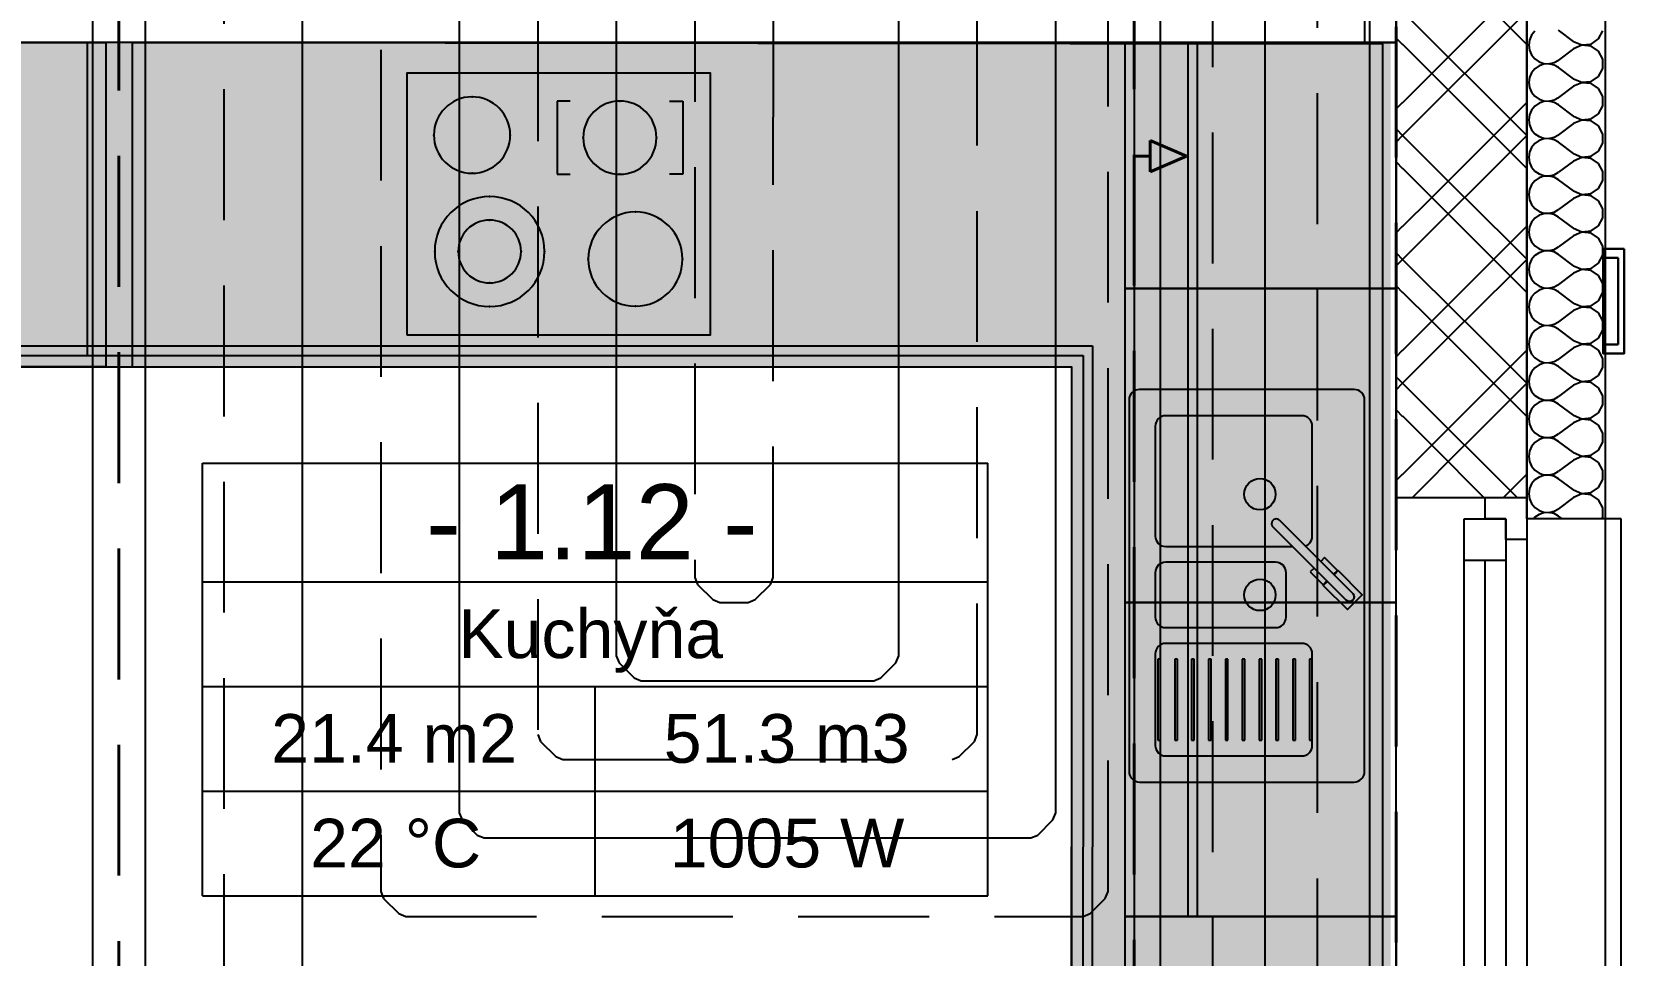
# Model space of a CAD drawing. Header units: millimetres. Extents: x 1046 to 74297, y -4150 to 54562.
# Drawn here: x 24183 to 27226, y 11631 to 13395 of the extents above; entities that cross this region are included whole.
import ezdxf

# ---------------------------------------------------------------- set-up
doc = ezdxf.new("R2010")
doc.units = ezdxf.units.MM
doc.set_wipeout_variables(frame=1)
doc.linetypes.add('DASH', pattern=[75, 50, -25])
for name, color, linetype in [('1__NP___MIESTNOSTIUK', 7, 'Continuous'), ('Interiér - nábytok', 252, 'Continuous'), ('Konstrukce – Dělicí čáry vrstev', 252, 'Continuous'), ('Konštrukcie - vodorovné nosné', 252, 'Continuous'), ('Konštrukcie - zvislé nosné', 252, 'Continuous'), ('OKRAJOV__DILAT_CIA_PDL', 2, 'Continuous'), ('OKRAJOV__Z_NY_', 7, 'Continuous'), ('Otvory – Okna', 252, 'Continuous'), ('PODLAHOVKA', 7, 'Continuous'), ('vyk-vratka-ZARIADENIE', 7, 'Continuous'), ('Výplně - Povrchové', 252, 'Continuous'), ('Výplně – Řezové', 252, 'Continuous'), ('Z_NY_ZN__EN_CH_V_KONOV', 7, 'Continuous')]:
    doc.layers.add(name, color=color, linetype=linetype)
doc.styles.add('ARIAL', font='arial.ttf')

# ---------------------------------------------------------------- blocks, each defined once
blk = doc.blocks.new('Deska_26_1', base_point=(43748, 187047))
at = {"layer": 'Konštrukcie - vodorovné nosné', "flags": 128}
blk.add_lwpolyline([(43748, 187047), (43748, 566047), (561248, 566047), (561248, 1028547), (831248, 1028547), (831248, 137047), (623748, 137047), (623748, 187047), (507824, 187047)], close=True, dxfattribs=at)
blk = doc.blocks.new('Spodní skříňka rohová L 27[29]_1', base_point=(818748, 566047))
at = {"ltscale": 5908580.963316735}
blk.add_wipeout([(753748, 566047), (818748, 566047), (818748, 612695), (787748, 612695), (787748, 597047), (753748, 597047)], dxfattribs=at).dxf.layer = 'Výplně - Povrchové'
at = {"layer": 'Interiér - nábytok'}
for p, q in [((787748, 597047), (787748, 612695)), ((788848, 595947), (788848, 612695)), ((789748, 595047), (789748, 612695)), ((818748, 612695), (818748, 566047)), ((818748, 612695), (818748, 566047)), ((753748, 597047), (787748, 597047)), ((753748, 595947), (788848, 595947)), ((753748, 595047), (789748, 595047)), ((818748, 566047), (753748, 566047)), ((818748, 566047), (753748, 566047))]:
    blk.add_line(p, q, dxfattribs=at)
blk = doc.blocks.new('Spodní skříňka rohová L 27[31]_1', base_point=(818748, 689547))
at = {"ltscale": 6140256.505397601}
blk.add_wipeout([(753748, 689547), (753748, 658547), (787748, 658547), (787748, 612695), (818748, 612695), (818748, 689547)], dxfattribs=at).dxf.layer = 'Výplně - Povrchové'
at = {"layer": 'Interiér - nábytok'}
for p, q in [((818748, 689547), (753748, 689547)), ((818748, 689547), (753748, 689547)), ((818748, 612695), (818748, 689547)), ((818748, 612695), (818748, 689547)), ((753748, 660547), (789748, 660547)), ((789748, 660547), (789748, 612695)), ((753748, 659647), (788848, 659647)), ((788848, 659647), (788848, 612695)), ((753748, 658547), (787748, 658547)), ((787748, 658547), (787748, 612695))]:
    blk.add_line(p, q, dxfattribs=at)
at = {"ltscale": 20533347.13569839}
blk.add_wipeout([(793248, 655385), (793248, 619885), (793248, 619885), (793541, 619178), (794248, 618885), (794248, 618885), (814748, 618885), (814748, 618885), (815455, 619178), (815748, 619885), (815748, 619885), (815748, 655385), (815748, 655385), (815455, 656092), (814748, 656385), (814748, 656385), (794248, 656385), (794248, 656385), (793541, 656092)], dxfattribs=at).dxf.layer = 'Výplně - Povrchové'
at = {"layer": 'Interiér - nábytok'}
for p, q in [((795748, 652885), (795748, 642385)), ((809748, 653885), (796748, 653885)), ((810748, 642385), (810748, 652885)), ((796748, 641385), (809748, 641385)), ((795748, 638885), (795748, 634635)), ((807248, 639885), (796748, 639885)), ((808248, 634635), (808248, 638885)), ((796748, 633635), (807248, 633635)), ((809748, 632135), (796748, 632135)), ((795748, 631135), (795748, 622385)), ((795998, 630635), (795998, 622885)), ((796248, 630635), (795998, 630635)), ((796248, 622885), (796248, 630635)), ((797609, 630635), (797609, 622885)), ((797859, 630635), (797609, 630635)), ((797859, 622885), (797859, 630635)), ((799220, 630635), (799220, 622885)), ((799470, 630635), (799220, 630635)), ((799470, 622885), (799470, 630635)), ((800831, 630635), (800831, 622885)), ((801081, 630635), (800831, 630635)), ((801081, 622885), (801081, 630635)), ((802443, 630635), (802443, 622885)), ((802693, 630635), (802443, 630635)), ((802693, 622885), (802693, 630635)), ((804054, 630635), (804054, 622885)), ((804304, 630635), (804054, 630635)), ((804304, 622885), (804304, 630635)), ((805665, 630635), (805665, 622885)), ((805915, 630635), (805665, 630635)), ((805915, 622885), (805915, 630635)), ((807276, 630635), (807276, 622885)), ((807526, 630635), (807276, 630635)), ((807526, 622885), (807526, 630635)), ((808887, 630635), (808887, 622885)), ((809137, 630635), (808887, 630635)), ((809137, 622885), (809137, 630635)), ((810498, 630635), (810498, 622885)), ((810748, 630635), (810498, 630635)), ((810748, 622385), (810748, 631135)), ((810748, 622885), (810748, 630635)), ((795998, 622885), (796248, 622885)), ((797609, 622885), (797859, 622885)), ((799220, 622885), (799470, 622885)), ((800831, 622885), (801081, 622885)), ((802443, 622885), (802693, 622885)), ((804054, 622885), (804304, 622885)), ((805665, 622885), (805915, 622885)), ((807276, 622885), (807526, 622885)), ((808887, 622885), (809137, 622885)), ((810498, 622885), (810748, 622885)), ((796748, 621385), (809748, 621385))]:
    blk.add_line(p, q, dxfattribs=at)
at = {"layer": 'Interiér - nábytok', "flags": 128}
blk.add_lwpolyline([(793248, 655385), (793248, 619885, 0.4142136), (794248, 618885), (814748, 618885, 0.4142136), (815748, 619885), (815748, 655385, 0.4142136), (814748, 656385), (794248, 656385, 0.4142136)], format="xyb", close=True, dxfattribs=at)
at = {"layer": 'Interiér - nábytok'}
for centre in [(805748, 646385), (805748, 636760)]:
    blk.add_circle(centre, 1500, dxfattribs=at)
for centre, start, end in [((796748, 652885), 90, 180), ((809748, 652885), 0, 90), ((796748, 642385), 180, 270), ((809748, 642385), 270, 0), ((796748, 638885), 90, 180), ((807248, 638885), 0, 90), ((796748, 634635), 180, 270), ((807248, 634635), 270, 0), ((796748, 631135), 90, 180), ((809748, 631135), 0, 90), ((796748, 622385), 180, 270), ((809748, 622385), 270, 0)]:
    blk.add_arc(centre, 1000, start, end, dxfattribs=at)
at = {"ltscale": 14462289.29230442}
blk.add_wipeout([(807630, 643889), (807630, 643889), (807312, 644020), (806994, 643887), (806863, 643569), (806996, 643251), (806996, 643251), (813991, 636256), (813991, 636256), (814309, 636124), (814627, 636256), (814759, 636574), (814627, 636892), (814627, 636892)], dxfattribs=at).dxf.layer = 'Výplně - Povrchové'
at = {"layer": 'Interiér - nábytok', "flags": 128}
blk.add_lwpolyline([(807630, 643889, 1), (806996, 643251), (813991, 636256, 1), (814627, 636892)], format="xyb", close=True, dxfattribs=at)
at = {"ltscale": 13435850.94529682}
blk.add_wipeout([(813212, 639083), (812824, 638695), (814627, 636892), (814627, 636892), (814759, 636574), (814627, 636256), (814309, 636124), (813991, 636256), (813991, 636256), (812187, 638059), (811800, 637671), (814098, 635373), (815510, 636785)], dxfattribs=at).dxf.layer = 'Výplně - Povrchové'
at = {"layer": 'Interiér - nábytok', "flags": 128}
blk.add_lwpolyline([(813212, 639083), (812824, 638695), (814627, 636892, -1), (813991, 636256), (812187, 638059), (811800, 637671), (814098, 635373), (815510, 636785)], format="xyb", close=True, dxfattribs=at)
at = {"ltscale": 4135576.744679859}
blk.add_wipeout([(811929, 640346), (811551, 639968), (812788, 638731), (813167, 639109)], dxfattribs=at).dxf.layer = 'Výplně - Povrchové'
at = {"layer": 'Interiér - nábytok', "flags": 128}
blk.add_lwpolyline([(811929, 640346), (811551, 639968), (812788, 638731), (813167, 639109)], close=True, dxfattribs=at)
at = {"ltscale": 4129877.801902298}
blk.add_wipeout([(810536, 638954), (811774, 637716), (812152, 638094), (810915, 639332)], dxfattribs=at).dxf.layer = 'Výplně - Povrchové'
at = {"layer": 'Interiér - nábytok', "flags": 128}
blk.add_lwpolyline([(810536, 638954), (811774, 637716), (812152, 638094), (810915, 639332)], close=True, dxfattribs=at)
blk = doc.blocks.new('Spodní skříňka 27[34]_1', base_point=(723748, 689547))
at = {"ltscale": 4000642.459871413}
blk.add_wipeout([(723748, 658547), (753748, 658547), (753748, 689547), (723748, 689547)], dxfattribs=at).dxf.layer = 'Výplně - Povrchové'
at = {"layer": 'Interiér - nábytok'}
for p, q in [((753748, 689547), (723748, 689547)), ((723748, 660547), (753748, 660547)), ((723748, 659647), (753748, 659647)), ((723748, 658547), (753748, 658547))]:
    blk.add_line(p, q, dxfattribs=at)
at = {"ltscale": 4000667.63934761}
blk.add_wipeout([(724248, 661595), (753248, 661595), (753248, 686595), (724248, 686595)], dxfattribs=at).dxf.layer = 'Výplně - Povrchové'
at = {"layer": 'Interiér - nábytok'}
for p, q in [((739856, 683945), (738606, 683945)), ((738606, 683945), (738606, 676945)), ((749356, 683945), (750606, 683945)), ((750606, 683945), (750606, 676945)), ((738606, 676945), (739856, 676945)), ((750606, 676945), (749356, 676945))]:
    blk.add_line(p, q, dxfattribs=at)
at = {"layer": 'Interiér - nábytok', "flags": 128}
blk.add_lwpolyline([(724248, 661595), (753248, 661595), (753248, 686595), (724248, 686595)], close=True, dxfattribs=at)
at = {"layer": 'Interiér - nábytok'}
for centre, radius, start, end in [((730483, 680695), 3650, 90, 180), ((730483, 680695), 3650, 0, 90), ((744606, 680445), 3500, 90, 180), ((744606, 680445), 3500, 0, 90), ((730483, 680695), 3650, 180, 270), ((730483, 680695), 3650, 270, 0), ((744606, 680445), 3500, 180, 270), ((744606, 680445), 3500, 270, 0), ((732165, 669570), 5250, 90, 180), ((732165, 669570), 5250, 0, 90), ((732165, 669570), 3000, 90, 180), ((732165, 669570), 3000, 0, 90), ((746085, 668845), 4500, 90, 180), ((746085, 668845), 4500, 0, 90), ((732165, 669570), 5250, 180, 270), ((732165, 669570), 3000, 180, 270), ((732165, 669570), 5250, 270, 0), ((732165, 669570), 3000, 270, 0), ((746085, 668845), 4500, 180, 270), ((746085, 668845), 4500, 270, 0)]:
    blk.add_arc(centre, radius, start, end, dxfattribs=at)
for p in [(730483, 684345), (744606, 683945), (726833, 680695), (734133, 680695), (741106, 680445), (748106, 680445), (730483, 677045), (744606, 676945), (732165, 674820), (732165, 672570), (746085, 673345), (726915, 669570), (729165, 669570), (735165, 669570), (737415, 669570), (741585, 668845), (750585, 668845), (732165, 666570), (732165, 664320), (746085, 664345)]:
    blk.add_point(p, dxfattribs=at)
blk = doc.blocks.new('Spodní skříňka 27[35]_1', base_point=(693748, 689547))
at = {"ltscale": 3912842.557576127}
blk.add_wipeout([(693748, 658547), (723748, 658547), (723748, 689547), (693748, 689547)], dxfattribs=at).dxf.layer = 'Výplně - Povrchové'
at = {"layer": 'Interiér - nábytok'}
for p, q in [((723748, 689547), (693748, 689547)), ((693748, 660547), (723748, 660547)), ((693748, 659647), (723748, 659647)), ((693748, 658547), (723748, 658547))]:
    blk.add_line(p, q, dxfattribs=at)
blk = doc.blocks.new('Spodní skříňka 27[36]_1', base_point=(663748, 689547))
at = {"ltscale": 3826791.532426904}
blk.add_wipeout([(663748, 658547), (693748, 658547), (693748, 689547), (663748, 689547)], dxfattribs=at).dxf.layer = 'Výplně - Povrchové'
at = {"layer": 'Interiér - nábytok'}
for p, q in [((693748, 689547), (663748, 689547)), ((663748, 689547), (663748, 659647)), ((693748, 689547), (663748, 689547)), ((693748, 659647), (693748, 689547)), ((663748, 660547), (693748, 660547)), ((663748, 659647), (693748, 659647)), ((663748, 658547), (693748, 658547))]:
    blk.add_line(p, q, dxfattribs=at)
blk = doc.blocks.new('Horní skříňka rohová L 27[37]_1', base_point=(818748, 566047))
at = {"ltscale": 5944741.695454629}
blk.add_wipeout([(818748, 606047), (798848, 606047), (798848, 585947), (778748, 585947), (778748, 566047), (818748, 566047)], dxfattribs=at).dxf.layer = 'Výplně - Povrchové'
at = {"layer": 'Interiér - nábytok'}
for p, q in [((799748, 606047), (799748, 585047)), ((799748, 585047), (778748, 585047))]:
    blk.add_line(p, q, dxfattribs=at)
at = {"layer": 'Interiér - nábytok', "flags": 128}
blk.add_lwpolyline([(818748, 606047), (798848, 606047), (798848, 585947), (778748, 585947), (778748, 566047), (818748, 566047)], close=True, dxfattribs=at)
blk = doc.blocks.new('Horní skříňka 27[40]_1', base_point=(818748, 636047))
at = {"layer": 'Interiér - nábytok'}
blk.add_line((799748, 636047), (799748, 606047), dxfattribs=at)
at = {"layer": 'Interiér - nábytok', "flags": 128}
blk.add_lwpolyline([(798848, 636047), (798848, 606047), (818748, 606047), (818748, 636047)], close=True, dxfattribs=at)
blk = doc.blocks.new('Horní skříňka 27[41]_1', base_point=(818748, 666047))
at = {"layer": 'Interiér - nábytok'}
blk.add_line((799748, 666047), (799748, 636047), dxfattribs=at)
at = {"layer": 'Interiér - nábytok', "flags": 128}
blk.add_lwpolyline([(798848, 666047), (798848, 636047), (818748, 636047), (818748, 666047)], close=True, dxfattribs=at)
blk = doc.blocks.new('Horní skříňka 27[42]_1', base_point=(818748, 689547))
at = {"layer": 'Interiér - nábytok'}
blk.add_line((799748, 689547), (799748, 666047), dxfattribs=at)
at = {"layer": 'Interiér - nábytok', "flags": 128}
blk.add_lwpolyline([(798848, 689547), (798848, 666047), (818748, 666047), (818748, 689547)], close=True, dxfattribs=at)
blk = doc.blocks.new('Horní skříňka rohová L 27[47]_1', base_point=(818748, 566047))
at = {"ltscale": 5942333.94657961}
blk.add_wipeout([(818748, 606047), (792848, 606047), (792848, 591947), (778748, 591947), (778748, 566047), (818748, 566047)], dxfattribs=at).dxf.layer = 'Výplně - Povrchové'
at = {"layer": 'Interiér - nábytok'}
for p, q in [((793748, 606047), (793748, 591047)), ((793748, 591047), (778748, 591047))]:
    blk.add_line(p, q, dxfattribs=at)
at = {"layer": 'Interiér - nábytok', "flags": 128}
blk.add_lwpolyline([(818748, 606047), (792848, 606047), (792848, 591947), (778748, 591947), (778748, 566047), (818748, 566047)], close=True, dxfattribs=at)
blk = doc.blocks.new('Horní skříňka 27[50]_1', base_point=(818748, 636047))
at = {"layer": 'Interiér - nábytok'}
blk.add_line((793748, 636047), (793748, 606047), dxfattribs=at)
at = {"layer": 'Interiér - nábytok', "flags": 128}
blk.add_lwpolyline([(792848, 636047), (792848, 606047), (818748, 606047), (818748, 636047)], close=True, dxfattribs=at)
blk = doc.blocks.new('Horní skříňka 27[51]_1', base_point=(818748, 666047))
at = {"layer": 'Interiér - nábytok'}
blk.add_line((793748, 666047), (793748, 636047), dxfattribs=at)
at = {"layer": 'Interiér - nábytok', "flags": 128}
blk.add_lwpolyline([(792848, 666047), (792848, 636047), (818748, 636047), (818748, 666047)], close=True, dxfattribs=at)
blk = doc.blocks.new('Horní skříňka 27[52]_1', base_point=(818748, 689547))
at = {"layer": 'Interiér - nábytok'}
blk.add_line((793748, 689547), (793748, 666047), dxfattribs=at)
at = {"layer": 'Interiér - nábytok', "flags": 128}
blk.add_lwpolyline([(792848, 689547), (792848, 666047), (818748, 666047), (818748, 689547)], close=True, dxfattribs=at)
blk = doc.blocks.new('Žaluzie 27[63]_1', base_point=(815748, 689547))
at = {"layer": 'Interiér - nábytok', "flags": 128}
blk.add_lwpolyline([(815748, 689547), (818748, 689547), (818748, 1016047), (815748, 1016047)], close=True, dxfattribs=at)
blk = doc.blocks.new('*X269')
at = {"layer": 'Výplně – Řezové'}
for p, q in [((832008, 690604), (831693, 690225)), ((835712, 689643), (834284, 690714)), ((838105, 689870), (838516, 690637)), ((831495, 689774), (831427, 689286)), ((831427, 689286), (831495, 688798)), ((831693, 690225), (831495, 689774)), ((835712, 689643), (836514, 689306)), ((836514, 689265), (835712, 688929)), ((836514, 689306), (837380, 689388)), ((837380, 689183), (836514, 689265)), ((837380, 689388), (838105, 689870)), ((838105, 688702), (837380, 689183)), ((831495, 688798), (831693, 688347)), ((831693, 688347), (832008, 687968)), ((832008, 687968), (832414, 687689)), ((832414, 687689), (832881, 687531)), ((832881, 687531), (833373, 687507)), ((833373, 687507), (833853, 687619)), ((833853, 687619), (834284, 687857)), ((835712, 688929), (834284, 687857)), ((838516, 687935), (838105, 688702)), ((838516, 687065), (838516, 687935)), ((831495, 686202), (831427, 685714)), ((831693, 686653), (831495, 686202)), ((832008, 687032), (831693, 686653)), ((832414, 687311), (832008, 687032)), ((832881, 687469), (832414, 687311)), ((833373, 687493), (832881, 687469)), ((833853, 687381), (833373, 687493)), ((834284, 687143), (833853, 687381)), ((835712, 686071), (834284, 687143)), ((835712, 686071), (836514, 685735)), ((837380, 685817), (838105, 686298)), ((838105, 686298), (838516, 687065)), ((831427, 685714), (831495, 685226)), ((831495, 685226), (831693, 684775)), ((831693, 684775), (832008, 684396)), ((835712, 685357), (834284, 684286)), ((836514, 685694), (835712, 685357)), ((836514, 685735), (837380, 685817)), ((837380, 685612), (836514, 685694)), ((838105, 685130), (837380, 685612)), ((838516, 684363), (838105, 685130)), ((831693, 683082), (831495, 682631)), ((832008, 683461), (831693, 683082)), ((832008, 684396), (832414, 684117)), ((832414, 683740), (832008, 683461)), ((832414, 684117), (832881, 683960)), ((832881, 683897), (832414, 683740)), ((832881, 683960), (833373, 683936)), ((833373, 683921), (832881, 683897)), ((833373, 683936), (833853, 684047)), ((833853, 683810), (833373, 683921)), ((833853, 684047), (834284, 684286)), ((834284, 683571), (833853, 683810)), ((835712, 682500), (834284, 683571)), ((838105, 682727), (838516, 683494)), ((838516, 683494), (838516, 684363)), ((831495, 682631), (831427, 682143)), ((831427, 682143), (831495, 681655)), ((831495, 681655), (831693, 681204)), ((835712, 681786), (834284, 680714)), ((835712, 682500), (836514, 682163)), ((836514, 682122), (835712, 681786)), ((836514, 682163), (837380, 682245)), ((837380, 682040), (836514, 682122)), ((837380, 682245), (838105, 682727)), ((838105, 681559), (837380, 682040)), ((838516, 680792), (838105, 681559)), ((831693, 681204), (832008, 680825)), ((832008, 680825), (832414, 680546)), ((832414, 680169), (832008, 679890)), ((832414, 680546), (832881, 680388)), ((832881, 680326), (832414, 680169)), ((832881, 680388), (833373, 680364)), ((833373, 680350), (832881, 680326)), ((833373, 680364), (833853, 680476)), ((833853, 680238), (833373, 680350)), ((833853, 680476), (834284, 680714)), ((834284, 680000), (833853, 680238)), ((835712, 678929), (834284, 680000)), ((838105, 679156), (838516, 679922)), ((838516, 679922), (838516, 680792)), ((831495, 679059), (831427, 678571)), ((831427, 678571), (831495, 678083)), ((831693, 679510), (831495, 679059)), ((832008, 679890), (831693, 679510)), ((835712, 678929), (836514, 678592)), ((836514, 678551), (835712, 678214)), ((836514, 678592), (837380, 678674)), ((837380, 678469), (836514, 678551)), ((837380, 678674), (838105, 679156)), ((838105, 677987), (837380, 678469)), ((831495, 678083), (831693, 677633)), ((831693, 677633), (832008, 677253)), ((832008, 677253), (832414, 676974)), ((832414, 676974), (832881, 676817)), ((833373, 676793), (833853, 676904)), ((833853, 676904), (834284, 677143)), ((835712, 678214), (834284, 677143)), ((838516, 677221), (838105, 677987)), ((838516, 676351), (838516, 677221)), ((831495, 675488), (831427, 675000)), ((831693, 675939), (831495, 675488)), ((832008, 676318), (831693, 675939)), ((832414, 676597), (832008, 676318)), ((832881, 676755), (832414, 676597)), ((832881, 676817), (833373, 676793)), ((833373, 676778), (832881, 676755)), ((833853, 676667), (833373, 676778)), ((834284, 676429), (833853, 676667)), ((835712, 675357), (834284, 676429)), ((835712, 675357), (836514, 675020)), ((837380, 675103), (838105, 675584)), ((838105, 675584), (838516, 676351)), ((831427, 675000), (831495, 674512)), ((831495, 674512), (831693, 674061)), ((831693, 674061), (832008, 673682)), ((835712, 674643), (834284, 673571)), ((836514, 674980), (835712, 674643)), ((836514, 675020), (837380, 675103)), ((837380, 674897), (836514, 674980)), ((838105, 674416), (837380, 674897)), ((838516, 673649), (838105, 674416)), ((831693, 672367), (831495, 671917)), ((832008, 672747), (831693, 672367)), ((832008, 673682), (832414, 673403)), ((832414, 673026), (832008, 672747)), ((832414, 673403), (832881, 673245)), ((832881, 673183), (832414, 673026)), ((832881, 673245), (833373, 673222)), ((833373, 673207), (832881, 673183)), ((833373, 673222), (833853, 673333)), ((833853, 673096), (833373, 673207)), ((833853, 673333), (834284, 673571)), ((834284, 672857), (833853, 673096)), ((835712, 671786), (834284, 672857)), ((838105, 672013), (838516, 672779)), ((838516, 672779), (838516, 673649)), ((831495, 671917), (831427, 671429)), ((831427, 671429), (831495, 670941)), ((831495, 670941), (831693, 670490)), ((835712, 671071), (834284, 670000)), ((835712, 671786), (836514, 671449)), ((836514, 671408), (835712, 671071)), ((836514, 671449), (837380, 671531)), ((837380, 671326), (836514, 671408)), ((837380, 671531), (838105, 672013)), ((838105, 670844), (837380, 671326)), ((838516, 670078), (838105, 670844)), ((831693, 670490), (832008, 670110)), ((832008, 670110), (832414, 669831)), ((832414, 669454), (832008, 669175)), ((832414, 669831), (832881, 669674)), ((832881, 669612), (832414, 669454)), ((832881, 669674), (833373, 669650)), ((833373, 669636), (832881, 669612)), ((833373, 669650), (833853, 669762)), ((833853, 669524), (833373, 669636)), ((833853, 669762), (834284, 670000)), ((834284, 669286), (833853, 669524)), ((835712, 668214), (834284, 669286)), ((838516, 669208), (838516, 670078)), ((831495, 668345), (831427, 667857)), ((831427, 667857), (831495, 667369)), ((831693, 668796), (831495, 668345)), ((832008, 669175), (831693, 668796)), ((835712, 668214), (836514, 667878)), ((836514, 667837), (835712, 667500)), ((836514, 667878), (837380, 667960)), ((837380, 667755), (836514, 667837)), ((837380, 667960), (838105, 668441)), ((838105, 667273), (837380, 667755)), ((838105, 668441), (838516, 669208)), ((831495, 667369), (831693, 666918)), ((831693, 666918), (832008, 666539)), ((832008, 666539), (832414, 666260)), ((832414, 666260), (832881, 666103)), ((833853, 666190), (834284, 666429)), ((835712, 667500), (834284, 666429)), ((838516, 666506), (838105, 667273)), ((838516, 665637), (838516, 666506)), ((831495, 664774), (831427, 664286)), ((831693, 665225), (831495, 664774)), ((832008, 665604), (831693, 665225)), ((832414, 665883), (832008, 665604)), ((832881, 666040), (832414, 665883)), ((832881, 666103), (833373, 666079)), ((833373, 666064), (832881, 666040)), ((833373, 666079), (833853, 666190)), ((833853, 665953), (833373, 666064)), ((834284, 665714), (833853, 665953)), ((835712, 664643), (834284, 665714)), ((837380, 664388), (838105, 664870)), ((838105, 664870), (838516, 665637)), ((831427, 664286), (831495, 663798)), ((831495, 663798), (831693, 663347)), ((831693, 663347), (832008, 662968)), ((835712, 663929), (834284, 662857)), ((835712, 664643), (836514, 664306)), ((836514, 664265), (835712, 663929)), ((836514, 664306), (837380, 664388)), ((837380, 664183), (836514, 664265)), ((838105, 663702), (837380, 664183)), ((838516, 662935), (838105, 663702)), ((832008, 662032), (831693, 661653)), ((832008, 662968), (832414, 662689)), ((832414, 662311), (832008, 662032)), ((832414, 662689), (832881, 662531)), ((832881, 662469), (832414, 662311)), ((832881, 662531), (833373, 662507)), ((833373, 662493), (832881, 662469)), ((833373, 662507), (833853, 662619)), ((833853, 662381), (833373, 662493)), ((833853, 662619), (834284, 662857)), ((834284, 662143), (833853, 662381)), ((835712, 661071), (834284, 662143)), ((838105, 661298), (838516, 662065)), ((838516, 662065), (838516, 662935)), ((831495, 661202), (831427, 660714)), ((831427, 660714), (831495, 660226)), ((831693, 661653), (831495, 661202)), ((831495, 660226), (831693, 659775)), ((835712, 660357), (834284, 659286)), ((835712, 661071), (836514, 660735)), ((836514, 660694), (835712, 660357)), ((836514, 660735), (837380, 660817)), ((837380, 660612), (836514, 660694)), ((837380, 660817), (838105, 661298)), ((838105, 660130), (837380, 660612)), ((831693, 659775), (832008, 659396)), ((832008, 659396), (832414, 659117)), ((832414, 658740), (832008, 658461)), ((832414, 659117), (832881, 658960)), ((832881, 658897), (832414, 658740)), ((832881, 658960), (833373, 658936)), ((833373, 658921), (832881, 658897)), ((833373, 658936), (833853, 659047)), ((833853, 658810), (833373, 658921)), ((833853, 659047), (834284, 659286)), ((834284, 658571), (833853, 658810)), ((838516, 659363), (838105, 660130)), ((838516, 658494), (838516, 659363)), ((831495, 657631), (831427, 657143)), ((831427, 657143), (831495, 656655)), ((831693, 658082), (831495, 657631)), ((832008, 658461), (831693, 658082)), ((835712, 657500), (834284, 658571)), ((835712, 657500), (836514, 657163)), ((836514, 657122), (835712, 656786)), ((836514, 657163), (837380, 657245)), ((837380, 657040), (836514, 657122)), ((837380, 657245), (838105, 657727)), ((838105, 657727), (838516, 658494)), ((831495, 656655), (831693, 656204)), ((831693, 656204), (832008, 655825)), ((832008, 655825), (832414, 655546)), ((833853, 655476), (834284, 655714)), ((835712, 656786), (834284, 655714)), ((838105, 656559), (837380, 657040)), ((838516, 655792), (838105, 656559)), ((838516, 654922), (838516, 655792)), ((831495, 654059), (831427, 653571)), ((831693, 654510), (831495, 654059)), ((832008, 654890), (831693, 654510)), ((832414, 655169), (832008, 654890)), ((832414, 655546), (832881, 655388)), ((832881, 655326), (832414, 655169)), ((832881, 655388), (833373, 655364)), ((833373, 655350), (832881, 655326)), ((833373, 655364), (833853, 655476)), ((833853, 655238), (833373, 655350)), ((834284, 655000), (833853, 655238)), ((835712, 653929), (834284, 655000)), ((837380, 653674), (838105, 654156)), ((838105, 654156), (838516, 654922)), ((831427, 653571), (831495, 653083)), ((831495, 653083), (831693, 652633)), ((831693, 652633), (832008, 652253)), ((835712, 653214), (834284, 652143)), ((835712, 653929), (836514, 653592)), ((836514, 653551), (835712, 653214)), ((836514, 653592), (837380, 653674)), ((837380, 653469), (836514, 653551)), ((838105, 652987), (837380, 653469)), ((838516, 652221), (838105, 652987)), ((832008, 651318), (831693, 650939)), ((832008, 652253), (832414, 651974)), ((832414, 651597), (832008, 651318)), ((832414, 651974), (832881, 651817)), ((832881, 651755), (832414, 651597)), ((832881, 651817), (833373, 651793)), ((833373, 651778), (832881, 651755)), ((833373, 651793), (833853, 651904)), ((833853, 651667), (833373, 651778)), ((833853, 651904), (834284, 652143)), ((834284, 651429), (833853, 651667)), ((835712, 650357), (834284, 651429)), ((838105, 650584), (838516, 651351)), ((838516, 651351), (838516, 652221)), ((831495, 650488), (831427, 650000)), ((831427, 650000), (831495, 649512)), ((831693, 650939), (831495, 650488)), ((831495, 649512), (831693, 649061)), ((835712, 649643), (834284, 648571)), ((835712, 650357), (836514, 650020)), ((836514, 649980), (835712, 649643)), ((836514, 650020), (837380, 650103)), ((837380, 649897), (836514, 649980)), ((837380, 650103), (838105, 650584)), ((838105, 649416), (837380, 649897)), ((831693, 649061), (832008, 648682)), ((832008, 648682), (832414, 648403)), ((832414, 648026), (832008, 647747)), ((832414, 648403), (832881, 648245)), ((832881, 648183), (832414, 648026)), ((832881, 648245), (833373, 648222)), ((833373, 648207), (832881, 648183)), ((833373, 648222), (833853, 648333)), ((833853, 648096), (833373, 648207)), ((833853, 648333), (834284, 648571)), ((834284, 647857), (833853, 648096)), ((838516, 648649), (838105, 649416)), ((838516, 647779), (838516, 648649)), ((831495, 646917), (831427, 646429)), ((831693, 647367), (831495, 646917)), ((832008, 647747), (831693, 647367)), ((835712, 646786), (834284, 647857)), ((835712, 646786), (836514, 646449)), ((836514, 646449), (837380, 646531)), ((837380, 646531), (838105, 647013)), ((838105, 647013), (838516, 647779)), ((831427, 646429), (831495, 645941)), ((831495, 645941), (831693, 645490)), ((831693, 645490), (832008, 645110)), ((832008, 645110), (832414, 644831)), ((833853, 644762), (834284, 645000)), ((835712, 646071), (834284, 645000)), ((836514, 646408), (835712, 646071)), ((837380, 646326), (836514, 646408)), ((838105, 645844), (837380, 646326)), ((838516, 645078), (838105, 645844)), ((838516, 644208), (838516, 645078)), ((832008, 644175), (831901, 644047)), ((832414, 644454), (832008, 644175)), ((832414, 644831), (832881, 644674)), ((832881, 644612), (832414, 644454)), ((832881, 644674), (833373, 644650)), ((833373, 644636), (832881, 644612)), ((833373, 644650), (833853, 644762)), ((833853, 644524), (833373, 644636)), ((834284, 644286), (833853, 644524)), ((834602, 644047), (834284, 644286)), ((838429, 644047), (838516, 644208))]:
    blk.add_line(p, q, dxfattribs=at)
blk = doc.blocks.new('*X274')
at = {"layer": 'Výplně – Řezové'}
for p, q in [((822169, 698413), (831248, 689333)), ((822169, 686575), (831248, 695654)), ((819375, 692494), (825294, 686575)), ((825331, 686575), (831248, 692492)), ((818748, 689958), (819375, 689331)), ((819375, 689369), (822169, 686575)), ((819375, 683781), (822169, 686575)), ((819375, 680656), (825294, 686575)), ((822169, 686575), (831248, 677496)), ((825331, 686575), (831248, 680658)), ((818748, 683192), (819375, 683819)), ((822169, 674738), (831248, 683817)), ((818748, 681283), (819375, 680656)), ((818748, 680029), (819375, 680656)), ((819375, 680656), (825294, 674738)), ((825331, 674738), (831248, 680654)), ((818748, 678121), (819375, 677494)), ((819375, 677531), (822169, 674738)), ((819375, 671944), (822169, 674738)), ((819375, 668819), (825294, 674738)), ((822169, 674738), (831248, 665658)), ((825331, 674738), (831248, 668821)), ((818748, 671354), (819375, 671981)), ((822169, 662900), (831248, 671979)), ((818748, 669446), (819375, 668819)), ((818748, 668192), (819375, 668819)), ((819375, 668819), (825294, 662900)), ((825331, 662900), (831248, 668817)), ((818748, 666283), (819375, 665656)), ((819375, 665694), (822169, 662900)), ((819375, 660106), (822169, 662900)), ((819375, 656981), (825294, 662900)), ((822169, 662900), (831248, 653821)), ((825331, 662900), (831248, 656983)), ((818748, 659517), (819375, 660144)), ((822169, 651062), (831248, 660142)), ((818748, 657608), (819375, 656981)), ((818748, 656354), (819375, 656981)), ((819375, 656981), (825294, 651062)), ((825331, 651062), (831248, 656979)), ((818748, 654446), (819375, 653819)), ((819375, 653856), (822169, 651062)), ((819375, 648269), (822169, 651062)), ((820278, 646047), (825294, 651062)), ((822169, 651062), (827184, 646047)), ((825331, 651062), (830347, 646047)), ((818748, 647679), (819375, 648306)), ((828991, 646047), (831248, 648304))]:
    blk.add_line(p, q, dxfattribs=at)
blk = doc.blocks.new('Okno 27_4')
at = {"layer": 'Otvory – Okna'}
for p, q in [((-31250, 8500), (31250, 8500)), ((-31250, 8500), (31250, 8500)), ((-31250, 0), (-31250, 8500)), ((31250, 0), (31250, 8500)), ((-29250, 2000), (-25250, 2000)), ((-29250, -2000), (-29250, 2000)), ((-25250, 2000), (25250, 2000)), ((-25250, 2000), (-25250, -2000)), ((-25250, 2000), (25250, 2000)), ((25250, -2000), (25250, 2000)), ((25250, 2000), (29250, 2000)), ((29250, 2000), (29250, -2000)), ((-31250, 0), (-29250, 0)), ((-31250, -4000), (-31250, 0)), ((-31250, -4000), (-31250, 0)), ((-29250, 0), (-29250, -2000)), ((-25250, 0), (25250, 0)), ((29250, -2000), (29250, 0)), ((29250, 0), (31250, 0)), ((31250, -4000), (31250, 0)), ((31250, -4000), (31250, 0)), ((-29250, -2000), (-27250, -2000)), ((-25250, -2000), (-29250, -2000)), ((-27250, -2000), (-27250, -4000)), ((25250, -2000), (-25250, -2000)), ((29250, -2000), (25250, -2000)), ((27250, -4000), (27250, -2000)), ((27250, -2000), (29250, -2000)), ((-27250, -4000), (-31250, -4000)), ((-29250, -4000), (-31250, -4000)), ((-29250, -4000), (-31250, -4000)), ((-29250, -11500), (-29250, -4000)), ((27250, -4000), (-27250, -4000)), ((31250, -4000), (27250, -4000)), ((29250, -4000), (31250, -4000)), ((29250, -4000), (31250, -4000)), ((29250, -11500), (29250, -4000)), ((-29250, -11500), (-29250, -13000)), ((-29250, -11500), (29250, -11500)), ((29250, -13000), (29250, -11500)), ((-29250, -13000), (29250, -13000))]:
    blk.add_line(p, q, dxfattribs=at)
for p in [(-31250, 8500), (31250, 8500)]:
    blk.add_point(p, dxfattribs=at)
blk = doc.blocks.new('A$Ca9295a0e')
at = {"layer": 'Konstrukce – Dělicí čáry vrstev'}
blk.add_line((16575, 11193.5), (16575, 13349.6), dxfattribs=at)
at = {"layer": 'Konštrukcie - zvislé nosné'}
for p, q in [((16575, 11193.5), (16495, 11193.5)), ((16575, 11153.5), (16575, 11193.5)), ((16725, 11153.5), (16575, 11153.5))]:
    blk.add_line(p, q, dxfattribs=at)
at = {"layer": 'Konštrukcie - zvislé nosné', "flags": 128}
blk.add_lwpolyline([(16725, 11153.5), (16725, 13389.6)], dxfattribs=at)
at = {"layer": 'Konštrukcie - vodorovné nosné', "xscale": 0.02, "yscale": 0.02, "zscale": 0.02}
blk.add_blockref('Deska_26_1', (825, 2013.5), dxfattribs=at)
at = {"layer": 'Konštrukcie - zvislé nosné', "xscale": 0.02, "yscale": 0.02, "zscale": 0.02}
blk.add_blockref('*X269', (-50, -1727.4), dxfattribs=at)
at = {"layer": 'Interiér - nábytok', "xscale": 0.02, "yscale": 0.02, "zscale": 0.02}
blk.add_blockref('Spodní skříňka rohová L 27[29]_1', (16325, 9593.5), dxfattribs=at)
for name, p in [('Spodní skříňka rohová L 27[31]_1', (16325, 12063.5)), ('Horní skříňka rohová L 27[37]_1', (16325, 9593.5))]:
    blk.add_blockref(name, p, dxfattribs=at)
at = {"layer": 'Konštrukcie - zvislé nosné'}
blk.add_line((16495, 11193.5), (16325, 11193.5), dxfattribs=at)
at = {"layer": 'Konštrukcie - zvislé nosné', "flags": 128}
blk.add_lwpolyline([(16325, 13349.6), (16325, 11193.5)], dxfattribs=at)
at = {"layer": 'Interiér - nábytok', "xscale": 0.02, "yscale": 0.02, "zscale": 0.02}
for name, p in [('Žaluzie 27[63]_1', (16265, 12063.5)), ('Spodní skříňka 27[34]_1', (14425, 12063.5)), ('Horní skříňka 27[52]_1', (16325, 12063.5)), ('Horní skříňka 27[42]_1', (16325, 12063.5)), ('Horní skříňka 27[51]_1', (16325, 11593.5)), ('Horní skříňka 27[41]_1', (16325, 11593.5)), ('Horní skříňka 27[40]_1', (16325, 10993.5))]:
    blk.add_blockref(name, p, dxfattribs=at)
at = {"layer": 'Konštrukcie - zvislé nosné', "xscale": 0.02, "yscale": 0.02, "zscale": 0.02}
blk.add_blockref('*X274', (-50, -1727.4), dxfattribs=at)
at = {"layer": 'Interiér - nábytok', "xscale": 0.02, "yscale": 0.02, "zscale": 0.02}
for name, p in [('Spodní skříňka 27[35]_1', (13825, 12063.5)), ('Horní skříňka rohová L 27[47]_1', (16325, 9593.5))]:
    blk.add_blockref(name, p, dxfattribs=at)
for name, p in [('Spodní skříňka 27[36]_1', (13225, 12063.5)), ('Horní skříňka 27[50]_1', (16325, 10993.5))]:
    blk.add_blockref(name, p, dxfattribs=at)
at = {"layer": 'Otvory – Okna', "xscale": 0.02, "yscale": 0.02, "zscale": 999.9999999999999, "rotation": 90}
blk.add_blockref('Okno 27_4', (16495, 10568.5), dxfattribs=at)
blk = doc.blocks.new('A$Cacebdfa7')
blk.add_blockref('A$Ca9295a0e', (2747.1, 1041.4))
at = {"layer": '1__NP___MIESTNOSTIUK', "color": 18}
for p, q in [((16792, 12074), (16792, 12301)), ((16792, 12301), (18292, 12301)), ((18292, 12074), (18292, 12301)), ((16792, 11874), (16792, 12074)), ((16792, 12074), (18292, 12074)), ((16792, 12074), (18292, 12074)), ((18292, 11874), (18292, 12074)), ((16792, 11674), (16792, 11874)), ((16792, 11874), (18292, 11874)), ((16792, 11874), (18292, 11874)), ((17542, 11674), (17542, 11874)), ((18292, 11674), (18292, 11874)), ((16792, 11474), (16792, 11674)), ((16792, 11674), (18292, 11674)), ((16792, 11674), (18292, 11674)), ((17542, 11474), (17542, 11674)), ((18292, 11474), (18292, 11674)), ((16792, 11474), (18292, 11474))]:
    blk.add_line(p, q, dxfattribs=at)
at = {"layer": 'OKRAJOV__DILAT_CIA_PDL', "color": 116, "linetype": 'DASH', "lineweight": 40, "ltscale": 5, "true_color": 0x136734}
blk.add_line((16632.3, 15137.9), (16632.3, 10634.9), dxfattribs=at)
blk.add_lwpolyline([(19072.1, 15140.9), (14192.5, 15134.9), (14192.5, 10634.9), (19072.1, 10634.9), (19072.1, 15140.9)], dxfattribs=at)
at = {"layer": 'OKRAJOV__Z_NY_', "color": 3, "linetype": 'DASH', "lineweight": 40, "ltscale": 5}
blk.add_line((18572.1, 15140.3), (18572.1, 10634.9), dxfattribs=at)
blk.add_lwpolyline([(18572.1, 12887.6), (18602.1, 12887.6), (18602.1, 12857.6), (18672.1, 12887.6), (18602.1, 12917.6), (18602.1, 12887.6)], dxfattribs=at)
at = {"layer": 'PODLAHOVKA', "color": 12, "ltscale": 5}
for points in [[(16582.3, 10932.7), (16582.3, 15040.5), (16576.9, 15053.7), (16548.1, 15082.7), (16534.9, 15088.3), (15605.1, 15096.4), (15602.2, 15099.3), (15602.2, 15102.1), (15599.4, 15105), (14761.8, 15105), (14750.7, 15100.4), (14726.6, 15076.3), (14722, 15065.2), (14722, 14391), (14722.1, 14359), (14722.1, 11232.7)], [(19022.1, 10732.7), (19022.1, 15043), (19016.5, 15056.4), (18987.5, 15085.3), (18974.2, 15090.8), (16730, 15088.1), (16716.7, 15082.5), (16687.8, 15053.6), (16682.3, 15040.2), (16682.3, 11032.7)], [(18822.1, 11032.7), (18822.1, 14742.8), (18816.5, 14756.1), (18787.5, 14785.1), (18774.2, 14790.6), (17030, 14788.4), (17016.7, 14782.9), (16987.8, 14753.9), (16982.3, 14740.6), (16982.3, 11332.7)], [(18622.1, 11332.7), (18622.1, 14442.5)], [(17282.3, 14441), (17282.3, 11632.7), (17287.8, 11619.4), (17316.8, 11590.5), (17330.1, 11584.9), (18374.2, 11584.9), (18387.6, 11590.5), (18416.5, 11619.4), (18422.1, 11632.7), (18422.1, 14142.3)], [(17582.3, 14141.4), (17582.3, 11932.7), (17587.8, 11919.4), (17616.8, 11890.5), (17630.1, 11884.9), (18074.2, 11884.9), (18087.6, 11890.5), (18116.5, 11919.4), (18122.1, 11932.7), (18122.1, 13841.9)], [(17882.3, 13841.7), (17882.3, 12962.2)]]:
    blk.add_lwpolyline(points, dxfattribs=at)
at = {"layer": 'PODLAHOVKA', "color": 172, "linetype": 'DASH', "ltscale": 5}
for points in [[(18922.1, 10882.7), (18922.1, 14892.9), (18916.5, 14906.2), (18887.5, 14935.2), (18874.2, 14940.7), (16880, 14938.2), (16866.7, 14932.7), (16837.8, 14903.8), (16832.3, 14890.4), (16832.3, 11182.7)], [(18722.1, 11182.7), (18722.1, 14592.6)], [(17132.3, 14590.8), (17132.3, 11482.7), (17137.8, 11469.4), (17166.8, 11440.5), (17180.1, 11434.9), (18474.2, 11434.9), (18487.6, 11440.5), (18516.5, 11469.4), (18522.1, 11482.7), (18522.1, 14292.4)], [(17432.3, 14291.2), (17432.3, 11782.7), (17437.8, 11769.4), (17466.8, 11740.5), (17480.1, 11734.9), (18224.2, 11734.9), (18237.6, 11740.5), (18266.5, 11769.4), (18272.1, 11782.7), (18272.1, 13992.1)], [(17732.3, 13991.5), (17732.3, 12082.7), (17737.8, 12069.4), (17766.8, 12040.5), (17780.1, 12034.9), (17834.5, 12034.9), (17847.8, 12040.5), (17876.8, 12069.4), (17882.3, 12082.7), (17882.3, 12962.2)]]:
    blk.add_lwpolyline(points, dxfattribs=at)
at = {"layer": 'Z_NY_ZN__EN_CH_V_KONOV', "color": 7}
for points in [[(15972.1, 12484.9), (15972.1, 13104.9), (16607.3, 13104.2), (16607.3, 12484.9), (15972.1, 12484.9)], [(19047.1, 10659.9), (19047.1, 13101.4), (16657.3, 13104.1), (16657.3, 12484.9), (18452.1, 12484.9), (18452.1, 11254.9), (16657.3, 11254.9), (16657.3, 10861.5), (16658.8, 10861.5), (16658.8, 10659.9), (19047.1, 10659.9)]]:
    blk.add_lwpolyline(points, dxfattribs=at)
at = {"layer": '1__NP___MIESTNOSTIUK', "color": 18, "style": 'ARIAL'}
for s, height, p in [('- 1.12 -', 143.22, (17219, 12117.5)), ('Kuchyňa', 93.09, (17280.5, 11928.5)), ('21.4 m2', 93.09, (16923, 11728.5)), ('51.3 m3', 93.09, (17673, 11728.5)), ('22 °C', 93.09, (16997.5, 11528.5)), ('1005 W', 93.09, (17684.5, 11528.5))]:
    blk.add_text(s, height=height, dxfattribs=at).set_placement(p)
blk = doc.blocks.new('A$C57FC20A3')
at = {"layer": 'vyk-vratka-ZARIADENIE', "color": 6, "lineweight": 30}
for p, q in [((0, 183, -5790.8), (28.3, 183, -5790.8)), ((28.3, 17, -5790.8), (28.3, 183, -5790.8)), ((0, 17, -5790.8), (28.3, 17, -5790.8)), ((28.3, 17, -5790.8), (28.3, 23, -5790.8))]:
    blk.add_line(p, q, dxfattribs=at)
at = {"layer": 'vyk-vratka-ZARIADENIE', "color": 6, "lineweight": 30, "elevation": -5790.8}
blk.add_lwpolyline([(40, 200), (40, 0), (0, 0), (0, 200)], close=True, dxfattribs=at)

msp = doc.modelspace()

# ---------------------------------------------------------------- block references
msp.add_blockref('A$Cacebdfa7', (7717.6, 270))

# ---------------------------------------------------------------- next in the draw order: hatches: boundary and pattern name
at = {"true_color": 0xa953a0}
h = msp.add_hatch(dxfattribs=at)
h.set_pattern_fill('DOTS', color=215, scale=25, angle=180)
h.set_pattern_definition([(180, (135747.534, 27157.316), (-19.84375, -39.6875), [0, -39.6875])])
h.paths.add_polyline_path([(23039.6, 11524.9), (23039.6, 10904.9), (26779.6, 10904.9), (26779.6, 13374.9), (26169.6, 13374.9), (23689.9, 13374.9), (23689.6, 12754.9), (26169.6, 12754.9), (26169.6, 11524.9)])

# ---------------------------------------------------------------- next in the draw order: block references
at = {"layer": 'vyk-vratka-ZARIADENIE', "rotation": 359.9999960982774}
msp.add_blockref('A$C57FC20A3', (27185.5, 12780.4, 5790.8), dxfattribs=at)

doc.saveas('drawing.dxf')
